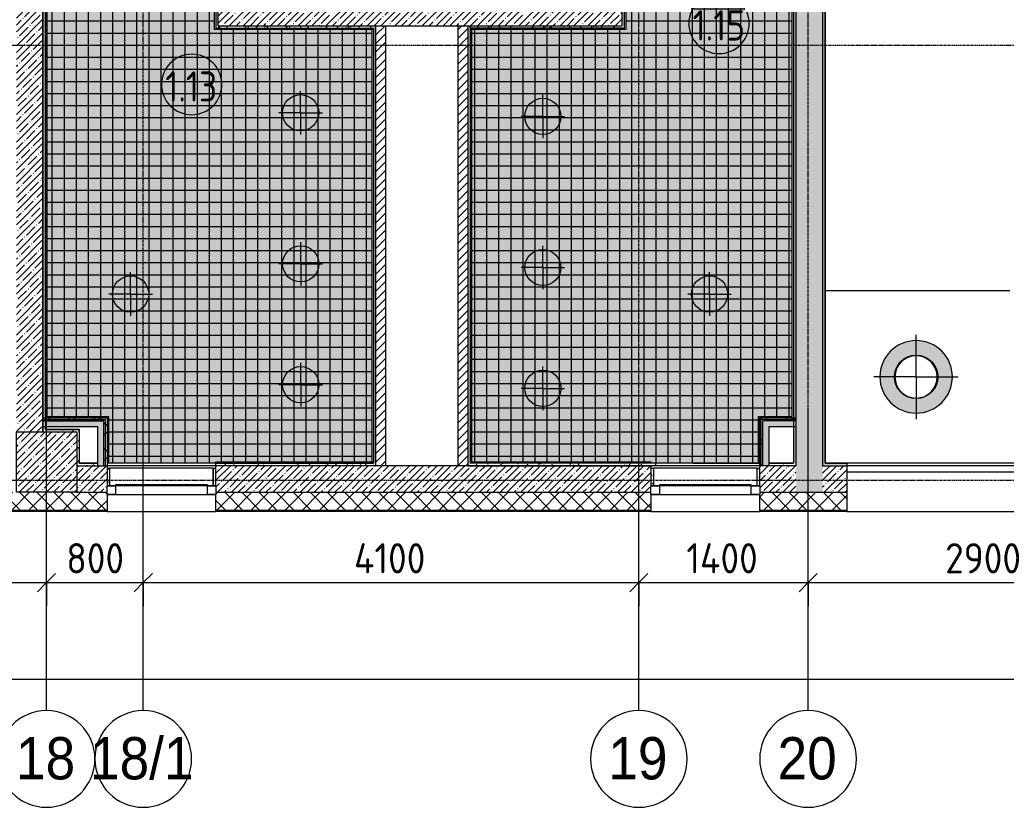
# Model space of a CAD drawing. Header units: millimetres. Extents: x 35928 to 232966, y -8553 to 29000.
# Drawn here: x 65438 to 73600, y -2706 to 3810 of the extents above; entities that cross this region are included whole.
import ezdxf

# ---------------------------------------------------------------- set-up
doc = ezdxf.new("R2010")
doc.units = ezdxf.units.MM
doc.linetypes.add('Осевая', pattern=[31.75, 6.35, -4.7625, 15.875, -4.7625])
for name, color, linetype, lineweight in [('A-ANNO-DIMS', 7, 'Continuous', 9), ('A-ANNO-DIMS-100', 7, 'Continuous', 9), ('A-ANNO-NOTE', 7, 'Continuous', 9), ('A-AREA-IDEN', 7, 'Continuous', 9), ('A-CLNG-PATT', 7, 'Continuous', 9), ('A-GLAZ', 7, 'Continuous', 9), ('A-GLAZ-1', 7, 'Continuous', 13), ('A-WALL', 7, 'Continuous', 9), ('I-WALL', 7, 'Continuous', 9), ('S-COLS', 7, 'Continuous', 9), ('S-STRS-MBND', 7, 'Continuous', 9), ('Оси', 7, 'Continuous', 9), ('Оси-1', 7, 'Continuous', 20), ('Оси-2', 7, 'Осевая', 9)]:
    doc.layers.add(name, color=color, linetype=linetype, lineweight=lineweight)
for name, color, linetype, lineweight, true_color in [('A-CLNG-1', 7, 'Continuous', 9, 0xeaeaea), ('A-WALL-1', 7, 'Continuous', 9, 0x3c3c3c), ('A-WALL-2', 7, 'Continuous', 9, 0x535353), ('A-WALL-FNSH-1', 7, 'Continuous', 9, 0x3c3c3c), ('I-WALL-1', 7, 'Continuous', 9, 0x535353), ('S-COLS-1', 9, 'Continuous', 9, 0x808080), ('S-COLS-2', 7, 'Continuous', 9, 0x3c3c3c)]:
    doc.layers.add(name, color=color, linetype=linetype, lineweight=lineweight, true_color=true_color)
doc.layers.add('A-CLNG-PATT-1', color=7, linetype='Continuous', lineweight=9, transparency=1)
doc.styles.add('Arial', font='arial.ttf', dxfattribs={"width": 0.9, "height": 350})
doc.styles.add('GOST Common', font='GOST_Common.ttf', dxfattribs={"width": 0.9, "height": 250})
doc.styles.add('ISOCPEUR', font='isocpeur.ttf', dxfattribs={"width": 0.9, "height": 250})
doc.dimstyles.new('ISO-2_5_0_9К_БОЛЬШОЙ', dxfattribs={"dimscale": 304.8, "dimtxt": 248.995294, "dimasz": 0.492126, "dimexe": 0.393701, "dimexo": 0.984252, "dimgap": 0, "dimtad": 1, "dimdec": 0, "dimrnd": 10, "dimzin": 0, "dimdsep": 46, "dimtxsty": 'ISOCPEUR', "dimblk1": 'OBLIQUE', "dimblk2": 'OBLIQUE', "dimsah": 1, "dimcen": 0.09, "dimdle": 0.393701, "dimazin": 0, "dimtfac": 1, "dimtdec": 4, "dimtix": 1, "dimtmove": 0, "dimatfit": 3, "dimfxl": 1, "dimtvp": 1, "dimtolj": 1, "dimtzin": 0, "dimarcsym": 2})
pattern_1 = [(45, (0, 0), (-57.02463, 57.02463), []), (45, (57.025, 0), (-57.02463, 57.02463), [100.806, -20.161, 3.353, -16.808])]
pattern_2 = [(45, (0, 0), (-35.35534, 35.35534), [])]
pattern_3 = [(0, (0, 0), (121.92, 30.48), [10.058, -81.382, 10.058, -81.382, -487.68]), (0, (0, 0), (121.92, 30.48), [-182.88, 10.058, -172.822, 10.058, -81.382, -213.36]), (0, (0, 0), (121.92, 30.48), [-457.2, 10.058, -50.902, 10.058, -142.342]), (120, (45.72, 15.24), (-87.356454, 90.345817), [10.058, -81.382, 10.058, -81.382, -487.68]), (120, (45.72, 15.24), (-87.356454, 90.345817), [-182.88, 10.058, -172.822, 10.058, -81.382, -213.36]), (120, (45.72, 15.24), (-87.356454, 90.345817), [-457.2, 10.058, -50.902, 10.058, -142.342]), (240, (60.96, 76.2), (-34.563546, -120.825817), [10.058, -81.382, 10.058, -81.382, -487.68]), (240, (60.96, 76.2), (-34.563546, -120.825817), [-182.88, 10.058, -172.822, 10.058, -81.382, -213.36]), (240, (60.96, 76.2), (-34.563546, -120.825817), [-457.2, 10.058, -50.902, 10.058, -142.342])]
pattern_4 = [(45, (0, 0), (-106.06602, 106.06602), []), (135, (0, 0), (-106.06602, -106.06602), [])]

# ---------------------------------------------------------------- blocks, each defined once
blk = doc.blocks.new('BSC_Колонна _Прямоугольная - 500х500-V10-Сводный план потолков 1 этажа в осях 12-23')
at = {"layer": 'S-COLS-1'}
h = blk.add_hatch(dxfattribs=at)
h.set_pattern_fill('FP_12', color=256, style=0, pattern_type=2)
h.set_pattern_definition([(45, (-65660, -150), (-57.02463, 57.02463), []), (45, (-65602.975, -150), (-57.02463, 57.02463), [100.806, -20.161, 3.353, -16.808])])
h.paths.add_polyline_path([(-250, -250), (250, -250), (250, 250), (-250, 250), (-250, 97.9)])
at = {"layer": 'S-COLS-2'}
for p, q in [((-250, 250), (250, 250)), ((-250, -250), (-250, 250)), ((250, 250), (250, -250)), ((250, -250), (-250, -250))]:
    blk.add_line(p, q, dxfattribs=at)
blk = doc.blocks.new('120_Окно_СКБ_1Ст - 120_Окно_СКБ_1Ст 900х2500_h_-20664874-Сводный план потолков 1 этажа в осях 12-23')
at = {"layer": 'A-GLAZ'}
for p, q in [((450, -57), (-450, -57)), ((-450, -127), (450, -127))]:
    blk.add_line(p, q, dxfattribs=at)
at = {"layer": 'A-GLAZ-1'}
for p, q in [((-450, -127), (-450, -57)), ((-450, -57), (-380, -57)), ((-380, -57), (-380, -127)), ((380, -127), (380, -57)), ((380, -57), (450, -57)), ((450, -57), (450, -127)), ((-380, -127), (-450, -127)), ((-380, -127), (-380, -137)), ((-380, -137), (380, -137)), ((-330, -137), (-330, -127)), ((330, -137), (330, -127)), ((450, -127), (380, -127)), ((380, -137), (380, -127))]:
    blk.add_line(p, q, dxfattribs=at)
blk = doc.blocks.new('Ось сетки - D8-29747960-Сводный план потолков 1 этажа в осях 12-23')
at = {"layer": 'Оси-1'}
for start, end in [(360, 180), (180, 360)]:
    blk.add_arc((0, 0), 4, start, end, dxfattribs=at)
blk = doc.blocks.new('DIMBLOCK11-Сводный план потолков 1 этажа в осях 12-23')
at = {"layer": 'A-ANNO-DIMS-100'}
for p, q in [((61160, -1041.5), (61160, -727.6)), ((65660, -1041.5), (65660, -727.6)), ((61160, -847.6), (65660, -847.6)), ((61160, -847.6), (61160, -1041.5)), ((65660, -847.6), (65660, -1041.5))]:
    blk.add_line(p, q, dxfattribs=at)
at = {"layer": 'A-ANNO-DIMS-100', "lineweight": 20}
for p, q in [((61160, -847.6), (61235, -772.6)), ((65660, -847.6), (65735, -772.6)), ((61160, -847.6), (61085, -922.6)), ((65660, -847.6), (65585, -922.6))]:
    blk.add_line(p, q, dxfattribs=at)
at = {"layer": 'A-ANNO-DIMS-100', "color": 0, "insert": (63082, -521), "char_height": 250, "width": 787.208, "attachment_point": 1, "line_spacing_factor": 1.149209, "style": 'ISOCPEUR'}
blk.add_mtext('4500', dxfattribs=at)
blk = doc.blocks.new('_Oblique')
at = {"color": 0, "linetype": 'ByBlock', "lineweight": -2}
blk.add_line((-0.5, -0.5), (0.5, 0.5), dxfattribs=at)
blk = doc.blocks.new('DIMBLOCK12-Сводный план потолков 1 этажа в осях 12-23')
at = {"layer": 'A-ANNO-DIMS-100'}
for p, q in [((65660, -1041.5), (65660, -727.6)), ((66460, -1041.5), (66460, -727.6)), ((65660, -847.6), (66460, -847.6)), ((65660, -847.6), (65660, -1041.5)), ((66460, -847.6), (66460, -1041.5))]:
    blk.add_line(p, q, dxfattribs=at)
at = {"layer": 'A-ANNO-DIMS-100', "lineweight": 20}
for p, q in [((65660, -847.6), (65735, -772.6)), ((66460, -847.6), (66535, -772.6)), ((65660, -847.6), (65585, -922.6)), ((66460, -847.6), (66385, -922.6))]:
    blk.add_line(p, q, dxfattribs=at)
at = {"layer": 'A-ANNO-DIMS-100', "color": 0, "insert": (65823, -521), "char_height": 250, "width": 568.858, "attachment_point": 1, "line_spacing_factor": 1.149209, "style": 'ISOCPEUR'}
blk.add_mtext('800', dxfattribs=at)
blk = doc.blocks.new('DIMBLOCK13-Сводный план потолков 1 этажа в осях 12-23')
at = {"layer": 'A-ANNO-DIMS-100'}
for p, q in [((66460, -1041.5), (66460, -727.6)), ((70560, -1041.5), (70560, -727.6)), ((66460, -847.6), (70560, -847.6)), ((66460, -847.6), (66460, -1041.5)), ((70560, -847.6), (70560, -1041.5))]:
    blk.add_line(p, q, dxfattribs=at)
at = {"layer": 'A-ANNO-DIMS-100', "lineweight": 20}
for p, q in [((66460, -847.6), (66535, -772.6)), ((70560, -847.6), (70635, -772.6)), ((66460, -847.6), (66385, -922.6)), ((70560, -847.6), (70485, -922.6))]:
    blk.add_line(p, q, dxfattribs=at)
at = {"layer": 'A-ANNO-DIMS-100', "color": 0, "insert": (68203.5, -521), "char_height": 250, "width": 735.494, "attachment_point": 1, "line_spacing_factor": 1.149209, "style": 'ISOCPEUR'}
blk.add_mtext('4100', dxfattribs=at)
blk = doc.blocks.new('DIMBLOCK14-Сводный план потолков 1 этажа в осях 12-23')
at = {"layer": 'A-ANNO-DIMS-100'}
for p, q in [((70560, -1041.5), (70560, -727.6)), ((71960, -1041.5), (71960, -727.6)), ((70560, -847.6), (71960, -847.6)), ((70560, -847.6), (70560, -1041.5)), ((71960, -847.6), (71960, -1041.5))]:
    blk.add_line(p, q, dxfattribs=at)
at = {"layer": 'A-ANNO-DIMS-100', "lineweight": 20}
for p, q in [((70560, -847.6), (70635, -772.6)), ((71960, -847.6), (72035, -772.6)), ((70560, -847.6), (70485, -922.6)), ((71960, -847.6), (71885, -922.6))]:
    blk.add_line(p, q, dxfattribs=at)
at = {"layer": 'A-ANNO-DIMS-100', "color": 0, "insert": (70953.5, -521), "char_height": 250, "width": 735.494, "attachment_point": 1, "line_spacing_factor": 1.149209, "style": 'ISOCPEUR'}
blk.add_mtext('1400', dxfattribs=at)
blk = doc.blocks.new('DIMBLOCK15-Сводный план потолков 1 этажа в осях 12-23')
at = {"layer": 'A-ANNO-DIMS-100'}
for p, q in [((71960, -1041.5), (71960, -727.6)), ((74860, -1041.5), (74860, -727.6)), ((71960, -847.6), (74860, -847.6)), ((71960, -847.6), (71960, -1041.5)), ((74860, -847.6), (74860, -1041.5))]:
    blk.add_line(p, q, dxfattribs=at)
at = {"layer": 'A-ANNO-DIMS-100', "lineweight": 20}
for p, q in [((71960, -847.6), (72035, -772.6)), ((74860, -847.6), (74935, -772.6)), ((71960, -847.6), (71885, -922.6)), ((74860, -847.6), (74785, -922.6))]:
    blk.add_line(p, q, dxfattribs=at)
at = {"layer": 'A-ANNO-DIMS-100', "color": 0, "insert": (73094, -521), "char_height": 250, "width": 758.478, "attachment_point": 1, "line_spacing_factor": 1.149209, "style": 'ISOCPEUR'}
blk.add_mtext('2900', dxfattribs=at)
blk = doc.blocks.new('DIMBLOCK31-Сводный план потолков 1 этажа в осях 12-23')
at = {"layer": 'A-ANNO-DIMS-100'}
for p, q in [((38310, -1841.5), (38310, -1527.6)), ((84560, -1841.5), (84560, -1527.6)), ((38190, -1647.6), (84680, -1647.6)), ((38310, -1647.6), (38310, -1841.5)), ((84560, -1647.6), (84560, -1841.5))]:
    blk.add_line(p, q, dxfattribs=at)
at = {"layer": 'A-ANNO-DIMS-100', "lineweight": 20}
for p, q in [((38310, -1647.6), (38385, -1572.6)), ((84560, -1647.6), (84635, -1572.6)), ((38310, -1647.6), (38235, -1722.6)), ((84560, -1647.6), (84485, -1722.6))]:
    blk.add_line(p, q, dxfattribs=at)
at = {"layer": 'A-ANNO-DIMS-100', "color": 0, "insert": (61028, -1321), "char_height": 250, "width": 976.828, "attachment_point": 1, "line_spacing_factor": 1.149209, "style": 'ISOCPEUR'}
blk.add_mtext('46250', dxfattribs=at)
blk = doc.blocks.new('Марка_Помещения - Номер-25198446-Сводный план потолков 1 этажа в осях 12-23')
at = {"layer": 'A-AREA-IDEN'}
for start, end in [(360, 180), (180, 360)]:
    blk.add_arc((0, 0), 2.5, start, end, dxfattribs=at)

msp = doc.modelspace()

# ---------------------------------------------------------------- hatches: boundary and pattern name
at = {"layer": 'A-CLNG-PATT'}
h = msp.add_hatch(dxfattribs=at)
h.set_pattern_fill('FP_60', color=256, style=0, pattern_type=2)
h.set_pattern_definition([(90, (67007.5, 3900), (100, -6e-15), []), (0, (67007.5, 3900), (0, -100), [])])
h.paths.add_polyline_path([(66650.7, 140), (67060, 140), (67060, 151), (68354, 151), (68354, 3729), (67049, 3729), (67049, 7649), (66860, 7649), (66860, 7660), (65930, 7660), (65930, 7649), (65941, 7649), (65941, 7369), (65661, 7369), (65661, 526.5), (66171, 526.5), (66171, 140)])
h = msp.add_hatch(dxfattribs=at)
h.set_pattern_fill('FP_61', color=256, style=0, pattern_type=2)
h.set_pattern_definition([(90, (70502.5, 3900), (100, -6e-15), []), (0, (70502.5, 3900), (0, -100), [])])
h.paths.add_polyline_path([(71560, 140), (71560, 151), (71549, 151), (71549, 526.5), (71829, 526.5), (71829, 7649), (71660, 7649), (71660, 7660), (70710, 7660), (70710, 7649), (70451, 7649), (70451, 3729), (69176, 3729), (69176, 151), (70660, 151), (70660, 140), (71549, 140)])
at = {"layer": 'A-CLNG-PATT-1'}
for points in [[(66650.7, 140), (67060, 140), (67060, 151), (68354, 151), (68354, 3729), (67049, 3729), (67049, 7649), (66860, 7649), (66860, 7660), (65930, 7660), (65930, 7649), (65941, 7649), (65941, 7369), (65661, 7369), (65661, 526.5), (66171, 526.5), (66171, 140)], [(71560, 140), (71560, 151), (71549, 151), (71549, 526.5), (71829, 526.5), (71829, 7649), (71660, 7649), (71660, 7660), (70710, 7660), (70710, 7649), (70451, 7649), (70451, 3729), (69176, 3729), (69176, 151), (70660, 151), (70660, 140), (71549, 140)]]:
    msp.add_hatch(color=256, dxfattribs=at).paths.add_polyline_path(points)
h = msp.add_hatch(color=256, dxfattribs=at)
h.paths.add_polyline_path([(72853.8, 554.9), (72912.3, 560.6), (72968.6, 577.7), (73020.4, 605.4), (73065.9, 642.7), (73103.2, 688.2), (73130.9, 740), (73148, 796.3), (73153.8, 854.9), (73148, 913.4), (73130.9, 969.7), (73103.2, 1021.5), (73065.9, 1067), (73020.4, 1104.3), (72968.6, 1132), (72912.3, 1149.1), (72853.8, 1154.9), (72795.2, 1149.1), (72739, 1132), (72687.1, 1104.3), (72641.6, 1067), (72604.3, 1021.5), (72576.6, 969.7), (72559.5, 913.4), (72553.8, 854.9), (72559.5, 796.3), (72576.6, 740), (72604.3, 688.2), (72641.6, 642.7), (72687.1, 605.4), (72739, 577.7), (72795.2, 560.6)])
h.paths.add_polyline_path([(72853.8, 679.9), (72808.5, 685.8), (72766.3, 703.3), (72730, 731.1), (72702.2, 767.4), (72684.7, 809.6), (72678.8, 854.9), (72684.7, 900.1), (72702.2, 942.4), (72730, 978.6), (72766.3, 1006.4), (72808.5, 1023.9), (72853.8, 1029.9), (72899.1, 1023.9), (72941.3, 1006.4), (72977.5, 978.6), (73005.3, 942.4), (73022.8, 900.1), (73028.8, 854.9), (73022.8, 809.6), (73005.3, 767.4), (72977.5, 731.1), (72941.3, 703.3), (72899.1, 685.8)])
at = {"layer": 'A-WALL'}
h = msp.add_hatch(dxfattribs=at)
h.set_pattern_fill('FP_17', color=256, style=0, pattern_type=2)
h.set_pattern_definition([(45, (0, 0), (-70.71068, 70.71068), []), (135, (0, 0), (-70.71068, -70.71068), [])])
h.paths.add_polyline_path([(75700, -250), (75700, -100), (73980, -100), (73980, -250), (74639.6, -250)])
h.paths.add_polyline_path([(71560, -250), (72280, -250), (72280, -100), (71560, -100), (71560, -216.4)])
h.paths.add_polyline_path([(70660, -250), (70660, -100), (67060, -100), (67060, -250), (70282, -250)])
h.paths.add_polyline_path([(66160, -250), (66160, -100), (65160, -100), (65160, -250), (65924.5, -250)])
h.paths.add_polyline_path([(64260, -250), (64260, -100), (63710, -100), (63710, -250)])
h.paths.add_polyline_path([(61610, -250), (61610, -100), (60910, -100), (60910, -250), (61566.9, -250)])
h.paths.add_polyline_path([(60010, -250), (60010, -100), (59260, -100), (59260, -250)])
h.paths.add_polyline_path([(57160, -250), (57160, -100), (56410, -100), (56410, -250)])
h.paths.add_polyline_path([(52851.7, -250), (53310, -250), (53310, -100), (51871.5, -100), (51871.5, -250)])
h.paths.add_polyline_path([(49771.5, -250), (49771.5, -100), (49060, -100), (49060, -250)])
h.paths.add_polyline_path([(47410, -250), (48160, -250), (48160, -100), (47410, -100), (47410, -216.4)])
h.paths.add_polyline_path([(44136.6, -250), (44310, -250), (44310, -100), (42737.5, -100), (42737.5, -250)])
h.paths.add_polyline_path([(39940, -250), (40637.5, -250), (40637.5, -100), (39940, -100), (39940, -118)])
h.paths.add_polyline_path([(39040, -250), (39040, -100), (38667.7, -100), (38667.7, -250)])
at = {"layer": 'I-WALL'}
h = msp.add_hatch(dxfattribs=at)
h.set_pattern_fill('FP_1', color=256, style=0, pattern_type=2)
h.set_pattern_definition(pattern_1)
h.paths.add_polyline_path([(71860, -100), (72080, -100), (72080, 7900), (71860, 7900), (71860, 120)])
h = msp.add_hatch(dxfattribs=at)
h.set_pattern_fill('FP_58', color=256, style=0, pattern_type=2)
h.set_pattern_definition(pattern_3)
h.paths.add_polyline_path([(67080, 3760), (67080, 7680), (67060, 7680), (67060, 3760)])
h = msp.add_hatch(dxfattribs=at)
h.set_pattern_fill('FP_58', color=256, style=0, pattern_type=2)
h.set_pattern_definition(pattern_3)
h.paths.add_polyline_path([(70440, 3760), (70440, 7680), (70420, 7680), (70420, 3760)])
h = msp.add_hatch(dxfattribs=at)
h.set_pattern_fill('FP_58', color=256, style=0, pattern_type=2)
h.set_pattern_definition(pattern_3)
h.paths.add_polyline_path([(71860, 140), (71860, 7680), (71840, 7680), (71840, 140)])
h = msp.add_hatch(dxfattribs=at)
h.set_pattern_fill('FP_58', color=256, style=0, pattern_type=2)
h.set_pattern_definition(pattern_3)
h.paths.add_polyline_path([(72100, 120), (72100, 7660), (72080, 7660), (72080, 120)])
h = msp.add_hatch(dxfattribs=at)
h.set_pattern_fill('FP_1', color=256, style=0, pattern_type=2)
h.set_pattern_definition(pattern_1)
h.paths.add_polyline_path([(65630, 400), (65630, 7400), (65410, 7400), (65410, 400)])
h = msp.add_hatch(dxfattribs=at)
h.set_pattern_fill('FP_58', color=256, style=0, pattern_type=2)
h.set_pattern_definition(pattern_3)
h.paths.add_polyline_path([(65630, 420), (65650, 421), (65650, 7380), (65630, 7380), (65630, 552.5)])
h = msp.add_hatch(dxfattribs=at)
h.set_pattern_fill('FP_1', color=256, style=0, pattern_type=2)
h.set_pattern_definition(pattern_1)
h.paths.add_polyline_path([(70282, 3760), (70420, 3760), (70420, 3980), (67080, 3980), (67080, 3760), (69145, 3760)])
h = msp.add_hatch(dxfattribs=at)
h.set_pattern_fill('FP_58', color=256, style=0, pattern_type=2)
h.set_pattern_definition(pattern_3)
h.paths.add_polyline_path([(68365, 3740), (68365, 3760), (67060, 3760), (67060, 3740), (68354, 3740)])
h = msp.add_hatch(dxfattribs=at)
h.set_pattern_fill('FP_58', color=256, style=0, pattern_type=2)
h.set_pattern_definition(pattern_3)
h.paths.add_polyline_path([(68385, 140), (68385, 3760), (68365, 3760), (68365, 140)])
h = msp.add_hatch(dxfattribs=at)
h.set_pattern_fill('FP_38', color=256, style=0, pattern_type=2)
h.set_pattern_definition(pattern_2)
h.paths.add_polyline_path([(68465, 120), (68465, 3760), (68385, 3760), (68385, 120)])
h = msp.add_hatch(dxfattribs=at)
h.set_pattern_fill('FP_38', color=256, style=0, pattern_type=2)
h.set_pattern_definition(pattern_2)
h.paths.add_polyline_path([(69145, 120), (69145, 3760), (69065, 3760), (69065, 120)])
h = msp.add_hatch(dxfattribs=at)
h.set_pattern_fill('FP_58', color=256, style=0, pattern_type=2)
h.set_pattern_definition(pattern_3)
h.paths.add_polyline_path([(70440, 3740), (70440, 3760), (69145, 3760), (69145, 3740), (70282, 3740)])
h = msp.add_hatch(dxfattribs=at)
h.set_pattern_fill('FP_58', color=256, style=0, pattern_type=2)
h.set_pattern_definition(pattern_3)
h.paths.add_polyline_path([(69145, 120), (69165, 120), (69165, 3740), (69145, 3740), (69145, 712.2)])
h = msp.add_hatch(dxfattribs=at)
h.set_pattern_fill('FP_66', color=256, style=0, pattern_type=2)
h.set_pattern_definition(pattern_4)
h.paths.add_polyline_path([(66160, 503), (66160, 515.5), (65630, 515.5), (65630, 503), (66147.5, 503)])
h = msp.add_hatch(dxfattribs=at)
h.set_pattern_fill('FP_66', color=256, style=0, pattern_type=2)
h.set_pattern_definition(pattern_4)
h.paths.add_polyline_path([(66147.5, 490.5), (66147.5, 503), (65630, 503), (65630, 490.5), (66135, 490.5)])
for points in [[(66135, 440.5), (66135, 490.5), (65630, 490.5), (65630, 440.5), (66085, 440.5)], [(71635, 440.5), (71860, 440.5), (71860, 490.5), (71585, 490.5), (71585, 440.5)], [(66085, 120), (66135, 120), (66135, 440.5), (66085, 440.5), (66085, 140)], [(71585, 120), (71635, 120), (71635, 440.5), (71585, 440.5), (71585, 247.9)]]:
    msp.add_hatch(color=256, dxfattribs=at).paths.add_polyline_path(points)
h = msp.add_hatch(dxfattribs=at)
h.set_pattern_fill('FP_66', color=256, style=0, pattern_type=2)
h.set_pattern_definition(pattern_4)
h.paths.add_polyline_path([(66135, 120), (66147.5, 120), (66147.5, 490.5), (66135, 490.5), (66135, 247.9)])
h = msp.add_hatch(dxfattribs=at)
h.set_pattern_fill('FP_66', color=256, style=0, pattern_type=2)
h.set_pattern_definition(pattern_4)
h.paths.add_polyline_path([(66147.5, 120), (66160, 120), (66160, 503), (66147.5, 503), (66147.5, 247.9)])
h = msp.add_hatch(dxfattribs=at)
h.set_pattern_fill('FP_66', color=256, style=0, pattern_type=2)
h.set_pattern_definition(pattern_4)
h.paths.add_polyline_path([(71860, 503), (71860, 515.5), (71560, 515.5), (71560, 503), (71734.6, 503)])
h = msp.add_hatch(dxfattribs=at)
h.set_pattern_fill('FP_66', color=256, style=0, pattern_type=2)
h.set_pattern_definition(pattern_4)
h.paths.add_polyline_path([(71560, 120), (71572.5, 120), (71572.5, 503), (71560, 503), (71560, 247.9)])
h = msp.add_hatch(dxfattribs=at)
h.set_pattern_fill('FP_66', color=256, style=0, pattern_type=2)
h.set_pattern_definition(pattern_4)
h.paths.add_polyline_path([(71585, 490.5), (71860, 490.5), (71860, 503), (71572.5, 503), (71572.5, 490.5)])
h = msp.add_hatch(dxfattribs=at)
h.set_pattern_fill('FP_66', color=256, style=0, pattern_type=2)
h.set_pattern_definition(pattern_4)
h.paths.add_polyline_path([(71572.5, 120), (71585, 120), (71585, 490.5), (71572.5, 490.5), (71572.5, 247.9)])
h = msp.add_hatch(dxfattribs=at)
h.set_pattern_fill('FP_58', color=256, style=0, pattern_type=2)
h.set_pattern_definition(pattern_3)
h.paths.add_polyline_path([(65630, 400), (65930, 400), (65930, 420), (65630, 420)])
h = msp.add_hatch(dxfattribs=at)
h.set_pattern_fill('FP_58', color=256, style=0, pattern_type=2)
h.set_pattern_definition(pattern_3)
h.paths.add_polyline_path([(65924.5, 120), (65930, 120), (65930, 400), (65910, 400), (65910, 120)])
h = msp.add_hatch(dxfattribs=at)
h.set_pattern_fill('FP_1', color=256, style=0, pattern_type=2)
h.set_pattern_definition(pattern_1)
h.paths.add_polyline_path([(71860, -100), (71860, 120), (71560, 120), (71560, -100), (71734.6, -100)])
h.paths.add_polyline_path([(70282, -100), (70660, -100), (70660, 120), (67060, 120), (67060, -100), (68829.5, -100)])
h.paths.add_polyline_path([(65924.5, -100), (66160, -100), (66160, 120), (65910, 120), (65910, -100)])
h = msp.add_hatch(dxfattribs=at)
h.set_pattern_fill('FP_58', color=256, style=0, pattern_type=2)
h.set_pattern_definition(pattern_3)
h.paths.add_polyline_path([(67060, 120), (68385, 120), (68385, 140), (67060, 140)])
h.paths.add_polyline_path([(66085, 120), (66085, 140), (65930, 140), (65930, 120)])
h = msp.add_hatch(dxfattribs=at)
h.set_pattern_fill('FP_58', color=256, style=0, pattern_type=2)
h.set_pattern_definition(pattern_3)
h.paths.add_polyline_path([(66180, -48), (66180, 100), (66160, 100), (66160, -48)])
h = msp.add_hatch(dxfattribs=at)
h.set_pattern_fill('FP_58', color=256, style=0, pattern_type=2)
h.set_pattern_definition(pattern_3)
h.paths.add_polyline_path([(67060, -48), (67060, 100), (67040, 100), (67040, -48)])
h = msp.add_hatch(dxfattribs=at)
h.set_pattern_fill('FP_58', color=256, style=0, pattern_type=2)
h.set_pattern_definition(pattern_3)
h.paths.add_polyline_path([(69165, 120), (70697.5, 120), (70697.5, 140), (69165, 140)])
h.paths.add_polyline_path([(71860, 120), (71860, 140), (71635, 140), (71635, 120), (71734.6, 120)])
h = msp.add_hatch(dxfattribs=at)
h.set_pattern_fill('FP_58', color=256, style=0, pattern_type=2)
h.set_pattern_definition(pattern_3)
h.paths.add_polyline_path([(70680, -48), (70680, 100), (70660, 100), (70660, -48)])
h = msp.add_hatch(dxfattribs=at)
h.set_pattern_fill('FP_58', color=256, style=0, pattern_type=2)
h.set_pattern_definition(pattern_3)
h.paths.add_polyline_path([(71560, -48), (71560, 100), (71540, 100), (71540, -48)])
h = msp.add_hatch(dxfattribs=at)
h.set_pattern_fill('FP_1', color=256, style=0, pattern_type=2)
h.set_pattern_definition(pattern_1)
h.paths.add_polyline_path([(75480, -100), (75480, 120), (73980, 120), (73980, -100), (75365.9, -100)])
h.paths.add_polyline_path([(72080, -100), (72280, -100), (72280, 120), (72080, 120)])
h = msp.add_hatch(dxfattribs=at)
h.set_pattern_fill('FP_58', color=256, style=0, pattern_type=2)
h.set_pattern_definition(pattern_3)
h.paths.add_polyline_path([(74017.5, 120), (75480, 120), (75480, 140), (74017.5, 140)])
h.paths.add_polyline_path([(72100, 120), (72280, 120), (72280, 140), (72100, 140)])

# ---------------------------------------------------------------- linework, layer by layer
at = {"layer": 'A-ANNO-NOTE'}
for p, q in [((67761.5, 3040), (67761.5, 3220)), ((69765.5, 3010), (69765.5, 3190)), ((67761.5, 3040), (67581.5, 3040)), ((67761.5, 3040), (67941.5, 3040)), ((67761.5, 3040), (67761.5, 2860)), ((69765.5, 3010), (69585.5, 3010)), ((69765.5, 3010), (69945.5, 3010)), ((69765.5, 3010), (69765.5, 2830)), ((67762.5, 1790), (67762.5, 1970)), ((69765.5, 1760), (69765.5, 1940)), ((66355, 1540), (66355, 1720)), ((67762.5, 1790), (67582.5, 1790)), ((67762.5, 1790), (67942.5, 1790)), ((67762.5, 1790), (67762.5, 1610)), ((69765.5, 1760), (69585.5, 1760)), ((69765.5, 1760), (69945.5, 1760)), ((69765.5, 1760), (69765.5, 1580)), ((71145, 1540), (71145, 1720)), ((66355, 1540), (66175, 1540)), ((66355, 1540), (66535, 1540)), ((66355, 1540), (66355, 1360)), ((71145, 1540), (70965, 1540)), ((71145, 1540), (71325, 1540)), ((71145, 1540), (71145, 1360)), ((72853.8, 854.9), (72853.8, 1203.8)), ((67762.5, 790), (67762.5, 970)), ((69766, 760), (69766, 940)), ((72853.8, 854.9), (72504.9, 854.9)), ((72853.8, 854.9), (72853.8, 506)), ((72853.8, 854.9), (73202.7, 854.9)), ((67762.5, 790), (67582.5, 790)), ((67762.5, 790), (67942.5, 790)), ((67762.5, 790), (67762.5, 610)), ((69766, 760), (69586, 760)), ((69766, 760), (69946, 760)), ((69766, 760), (69766, 580))]:
    msp.add_line(p, q, dxfattribs=at)
for centre, radius in [((67761.5, 3040), 150), ((69765.5, 3010), 150), ((67762.5, 1790), 150), ((69765.5, 1760), 150), ((66355, 1540), 150), ((71145, 1540), 150), ((72853.8, 854.9), 180), ((67762.5, 790), 150), ((69766, 760), 150)]:
    msp.add_circle(centre, radius, dxfattribs=at)
at = {"layer": 'A-CLNG-1'}
for p, q in [((66180.6, 100), (66180.6, -48)), ((67039.5, 100), (66181.5, 100)), ((66181.5, 100), (66181.5, -48)), ((67038.6, -48), (67038.6, 100)), ((67039.5, -48), (67039.5, 100)), ((70680.6, 100), (70680.6, -48)), ((71539.5, 100), (70681.5, 100)), ((70681.5, 100), (70681.5, -48)), ((71008.3, 140), (71560, 140)), ((71538.6, -48), (71538.6, 100)), ((71539.5, -48), (71539.5, 100))]:
    msp.add_line(p, q, dxfattribs=at)
for radius, start, end in [(300, 0, 180), (300, 0, 180), (175, 0, 180), (175, 0, 180), (300, 180, 360), (300, 180, 360), (175, 180, 0), (175, 180, 360)]:
    msp.add_arc((72853.8, 854.9), radius, start, end, dxfattribs=at)
at = {"layer": 'A-WALL'}
for p, q in [((70440, 3760), (70440, 7660)), ((71840, 7660), (71840, 140)), ((72100, 140), (72100, 7660)), ((65650, 552.5), (65650, 7380)), ((68354, 3740), (68365, 3740)), ((68365, 3740), (68365, 140)), ((69165, 3740), (69165, 140)), ((65630, 503), (66147.5, 503)), ((65630, 490.5), (66135, 490.5)), ((66135, 120), (66135, 490.5)), ((66147.5, 120), (66147.5, 503)), ((71572.5, 120), (71572.5, 503)), ((71860, 503), (71572.5, 503)), ((71585, 120), (71585, 490.5)), ((71860, 490.5), (71585, 490.5)), ((71860, 515.5), (71860, 490.5)), ((65630, 420), (65630, 400)), ((65930, 400), (65930, 140)), ((67060, 140), (68365, 140)), ((70697.5, 140), (69165, 140)), ((72280, 140), (72100, 140)), ((65910, -100), (66160, -100)), ((67060, -100), (70660, -100)), ((71560, -100), (72280, -100)), ((66160, -250), (65160, -250)), ((66160, -253), (65160, -253)), ((70660, -250), (67060, -250)), ((70660, -253), (67060, -253)), ((72280, -250), (71560, -250)), ((72280, -253), (71560, -253))]:
    msp.add_line(p, q, dxfattribs=at)
at = {"layer": 'A-WALL-1'}
for p, q in [((71860, 7900), (71860, 515.5)), ((67080, 3760), (67080, 7680)), ((70420, 7680), (70420, 3760)), ((72080, 7680), (72080, 120)), ((65630, 7400), (65630, 420)), ((65630, 400), (65630, 7400)), ((67080, 3760), (70420, 3760)), ((68385, 120), (68385, 3760)), ((68465, 3760), (68465, 120)), ((69065, 120), (69065, 3760)), ((69145, 3760), (69145, 120)), ((70440, 3740), (69165, 3740)), ((65630, 515.5), (66160, 515.5)), ((65650, 526.5), (65650, 420)), ((66160, 515.5), (66160, -48)), ((71560, -48), (71560, 515.5)), ((71829, 515.5), (71860, 515.5)), ((71860, 490.5), (71860, 120)), ((66085, 440.5), (65630, 440.5)), ((65650, 420), (65930, 420)), ((66085, 120), (66085, 440.5)), ((71635, 440.5), (71635, 120)), ((71860, 440.5), (71635, 440.5)), ((65910, 120), (66160, 120)), ((65930, 140), (66085, 140)), ((66160, 100), (66180, 100)), ((66180, 100), (66180, -48)), ((67040, -48), (67040, 100)), ((67040, 100), (67060, 100)), ((67060, -48), (67060, 140)), ((70697.5, 120), (67060, 120)), ((69145, 120), (70660, 120)), ((70660, 120), (70660, -48)), ((70660, 100), (70680, 100)), ((70680, 100), (70680, -48)), ((70697.5, 140), (70697.5, 120)), ((71540, -48), (71540, 100)), ((71540, 100), (71560, 100)), ((71860, 120), (71560, 120)), ((71635, 140), (71840, 140)), ((72080, 120), (72280, 120)), ((72280, 140), (72280, -250)), ((66160, -118), (66160, -250)), ((67060, -250), (67060, -118)), ((70660, -118), (70660, -250)), ((71560, -250), (71560, -118))]:
    msp.add_line(p, q, dxfattribs=at)
at = {"layer": 'A-WALL-2'}
for p, q in [((66160, -258), (67060, -258)), ((70660, -258), (71560, -258)), ((72280, -258), (73980, -258))]:
    msp.add_line(p, q, dxfattribs=at)
at = {"layer": 'A-WALL-FNSH-1'}
for p, q in [((67049, 3729), (67049, 7649)), ((67060, 7649), (67060, 3740)), ((70451, 7660), (70451, 3729)), ((71829, 526.5), (71829, 7660)), ((72101, 7659), (72101, 1640.5)), ((65661, 7380), (65661, 526.5)), ((70440, 3740), (70440, 3760)), ((68365, 3729), (67049, 3729)), ((67060, 3740), (68354, 3740)), ((68354, 140), (68354, 3740)), ((70451, 3729), (69165, 3729)), ((69176, 3740), (69176, 140)), ((65650, 526.5), (65650, 552.5)), ((65661, 526.5), (66171, 526.5)), ((66171, 526.5), (66171, 140)), ((71549, 151), (71549, 526.5)), ((71549, 526.5), (71829, 526.5)), ((71829, 515.5), (71560, 515.5)), ((65651, 421), (65931, 421)), ((65930, 400), (65930, 420)), ((65931, 421), (65931, 141)), ((65931, 141), (65930, 141)), ((66171, 140), (66160, 140)), ((66180, 100), (66181, 100)), ((66181, 100), (66181, -48)), ((67039, -48), (67039, 100)), ((67039, 100), (67040, 100)), ((67060, 140), (67060, 151)), ((67060, 151), (68365, 151)), ((69165, 151), (70660, 151)), ((70660, 151), (70660, 140)), ((70680, 100), (70681, 100)), ((70681, 100), (70681, -48)), ((71539, -48), (71539, 100)), ((71539, 100), (71540, 100)), ((71560, 151), (71549, 151)), ((72101.4, 141), (72280, 141)), ((72280, 141), (72280, 140)), ((66160, -258), (65160, -258)), ((66160, -250), (66160, -258)), ((67060, -258), (67060, -250)), ((70660, -258), (67060, -258)), ((70660, -250), (70660, -258)), ((71560, -258), (71560, -250)), ((72280, -258), (71560, -258)), ((72280, -250), (72280, -258))]:
    msp.add_line(p, q, dxfattribs=at)
at = {"layer": 'I-WALL-1'}
for p, q in [((72100.4, 7659), (72100.4, 140)), ((72101.4, 141), (72101.4, 7659)), ((72101, 3140.2), (72100, 3140.2)), ((72101, 1640.5), (72100, 1640.5)), ((72101, 140), (72101, 1640.5)), ((72100.4, 1630.5), (72101.4, 1630.5)), ((72101, 1521), (72100, 1521)), ((72100.4, 1460.5), (72101.4, 1460.5)), ((72101, 1320), (72100, 1320)), ((72100.4, 1310), (72101.4, 1310)), ((65651, 421), (65650, 421)), ((65651, 421), (65651, 440.5)), ((71839, 440.5), (71839, 140)), ((66085.2, 141), (65931, 141)), ((67060, 120), (66160, 120)), ((67060, 141), (66171, 141)), ((67060, 140), (66171, 140)), ((71560, 141), (70660, 141)), ((71008.3, 140), (70697.5, 140)), ((71560, 120), (70697.5, 120)), ((71840, 141), (71634.8, 141)), ((72101.4, 141), (72101, 141)), ((73919.6, 141), (72280, 141)), ((73919.6, 140), (72280, 140)), ((73919.6, 120), (72280, 120))]:
    msp.add_line(p, q, dxfattribs=at)
at = {"layer": 'S-STRS-MBND'}
for p, q in [((72100, 1569.7), (73630, 1569.7)), ((72280, 69.7), (73980, 69.7))]:
    msp.add_line(p, q, dxfattribs=at)
at = {"layer": 'Оси'}
for p, q in [((65660, -1906.3), (65660, 593.7)), ((66460, -1906.3), (66460, 593.7)), ((70560, -1906.3), (70560, 593.7)), ((71960, -1906.3), (71960, 593.7))]:
    msp.add_line(p, q, dxfattribs=at)
at = {"layer": 'Оси-2'}
for p, q in [((65660, 593.7), (65660, 24898.1)), ((66460, 593.7), (66460, 24898.1)), ((70560, 593.7), (70560, 24898.1)), ((71960, 593.7), (71960, 24898.1)), ((39228, 3600), (82300, 3600)), ((39228, 0), (82300, 0))]:
    msp.add_line(p, q, dxfattribs=at)

# ---------------------------------------------------------------- block references
at = {"layer": 'A-AREA-IDEN', "xscale": 99.99999999999993, "yscale": 99.99999999999993, "zscale": 99.99999999999993}
for p in [(71223, 3779.3), (66860.6, 3274.3)]:
    msp.add_blockref('Марка_Помещения - Номер-25198446-Сводный план потолков 1 этажа в осях 12-23', p, dxfattribs=at)
at = {"layer": 'A-GLAZ', "rotation": 180}
for p in [(66610, -175), (71110, -175)]:
    msp.add_blockref('120_Окно_СКБ_1Ст - 120_Окно_СКБ_1Ст 900х2500_h_-20664874-Сводный план потолков 1 этажа в осях 12-23', p, dxfattribs=at)
at = {"layer": 'S-COLS'}
msp.add_blockref('BSC_Колонна _Прямоугольная - 500х500-V10-Сводный план потолков 1 этажа в осях 12-23', (65660, 150), dxfattribs=at)
at = {"layer": 'Оси-1', "xscale": 99.99999999999993, "yscale": 99.99999999999993, "zscale": 99.99999999999993}
for p in [(65660, -2306.3), (66460, -2306.3), (70560, -2306.3), (71960, -2306.3)]:
    msp.add_blockref('Ось сетки - D8-29747960-Сводный план потолков 1 этажа в осях 12-23', p, dxfattribs=at)

# ---------------------------------------------------------------- texts
at = {"layer": 'A-AREA-IDEN', "char_height": 250, "width": 548.354, "attachment_point": 1, "style": 'GOST Common'}
for s, insert in [('1.15', (71004.9, 3887.9)), ('1.13', (66642.5, 3382.9))]:
    msp.add_mtext(s, dxfattribs=dict(at, insert=insert))
at = {"layer": 'Оси', "char_height": 350, "attachment_point": 1, "style": 'Arial'}
for s, insert, width in [('18', (65407.4, -2125.6), 606.076), ('18/1', (66019.7, -2125.6), 1060.633), ('19', (70307.4, -2125.6), 606.076), ('20', (71707.4, -2125.6), 606.076)]:
    msp.add_mtext(s, dxfattribs=dict(at, insert=insert, width=width))

# ---------------------------------------------------------------- dimensions: what is measured, and where the dimension line sits
at = {"layer": 'A-ANNO-DIMS'}
for base, p1, p2, override, picture, middle in [((65660, -847.6), (61160, -741.5), (65660, -741.5), {"dimpost": '<>', "dimfxl": 4500}, 'DIMBLOCK11-Сводный план потолков 1 этажа в осях 12-23', (63410, -722.6)), ((66460, -847.6), (65660, -741.5), (66460, -741.5), {"dimpost": '<>', "dimfxl": 800}, 'DIMBLOCK12-Сводный план потолков 1 этажа в осях 12-23', (66060, -722.6)), ((70560, -847.6), (66460, -741.5), (70560, -741.5), {"dimpost": '<>', "dimfxl": 4100}, 'DIMBLOCK13-Сводный план потолков 1 этажа в осях 12-23', (68510, -722.6)), ((71960, -847.6), (70560, -741.5), (71960, -741.5), {"dimpost": '<>', "dimfxl": 1400}, 'DIMBLOCK14-Сводный план потолков 1 этажа в осях 12-23', (71260, -722.6)), ((74860, -847.6), (71960, -741.5), (74860, -741.5), {"dimpost": '<>', "dimfxl": 2900}, 'DIMBLOCK15-Сводный план потолков 1 этажа в осях 12-23', (73410, -722.6)), ((84560, -1647.6), (38310, -1541.5), (84560, -1541.5), {"dimpost": '<>', "dimfxl": 46250}, 'DIMBLOCK31-Сводный план потолков 1 этажа в осях 12-23', (61435, -1522.6))]:
    dim = msp.add_linear_dim(base=base, p1=p1, p2=p2, dimstyle='ISO-2_5_0_9К_БОЛЬШОЙ', override=override, dxfattribs=at)
    dim.commit()
    dim.dimension.update_dxf_attribs({"geometry": picture, "text_midpoint": middle})

doc.saveas('drawing.dxf')
